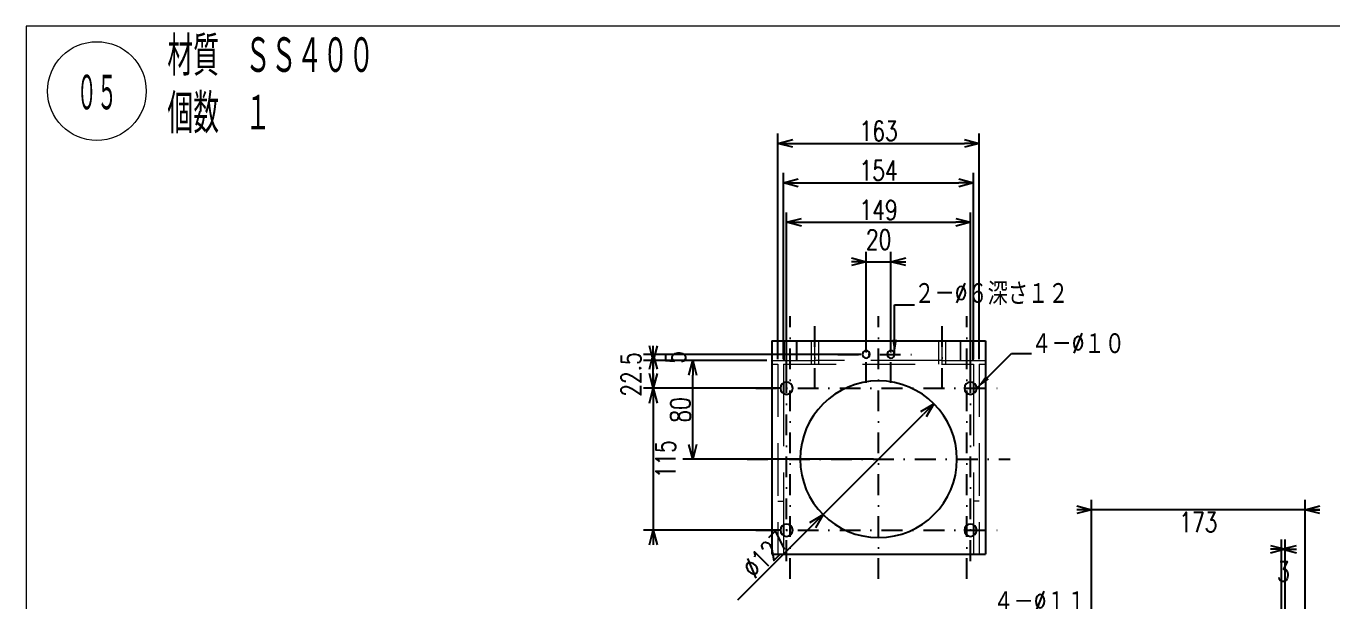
# Model space of a CAD drawing. Header units: millimetres. Extents: x 5 to 415, y 5 to 292.
# Drawn here: x 5 to 269.6, y 175.4 to 292 of the extents above; entities that cross this region are included whole.
import ezdxf

# ---------------------------------------------------------------- set-up
doc = ezdxf.new("R2010")
doc.units = ezdxf.units.MM
doc.header["$LTSCALE"] = 8.4
doc.linetypes.add('DASHDOT', pattern=[1, 0.5, -0.25, 0, -0.25])
doc.linetypes.add('HIDDEN', pattern=[1.905, 1.27, -0.635])
doc.layers.add('1', color=7, linetype='CONTINUOUS')
doc.layers.add('254', color=7, linetype='CONTINUOUS')
doc.styles.add('VF001', font='txt.shx', dxfattribs={"width": 0.548697})
doc.styles.add('VF002', font='txt.shx', dxfattribs={"width": 0.428571})
doc.styles.add('VF003', font='txt.shx', dxfattribs={"width": 0.75})
doc.dimstyles.new('GEN004', dxfattribs={"dimtxt": 4, "dimasz": 3, "dimexe": 2, "dimexo": 1, "dimgap": 0.5, "dimtad": 3, "dimlfac": 4, "dimdsep": 46, "dimtxsty": 'VF003', "dimblk1": 'OPEN30', "dimblk2": 'OPEN30', "dimsah": 1, "dimcen": 1, "dimclrd": 3, "dimclre": 3, "dimclrt": 7, "dimazin": 3, "dimtfac": 1, "dimtmove": 0, "dimatfit": 3})
doc.dimstyles.new('GEN005', dxfattribs={"dimtxt": 4, "dimasz": 3, "dimexe": 2, "dimexo": 1, "dimgap": 0.5, "dimtad": 3, "dimlfac": 4, "dimdsep": 46, "dimtxsty": 'VF003', "dimblk1": 'OPEN30', "dimblk2": 'OPEN30', "dimsah": 1, "dimcen": 1, "dimclrd": 3, "dimclre": 3, "dimclrt": 7, "dimazin": 3, "dimtfac": 1, "dimtmove": 0, "dimatfit": 3})
doc.dimstyles.new('GEN006', dxfattribs={"dimtxt": 4, "dimasz": 3, "dimexe": 2, "dimexo": 1, "dimgap": 0.5, "dimtad": 3, "dimlfac": 4, "dimdsep": 46, "dimtxsty": 'VF003', "dimblk1": 'OPEN30', "dimblk2": 'OPEN30', "dimsah": 1, "dimcen": 1, "dimclrd": 3, "dimclre": 3, "dimclrt": 7, "dimazin": 3, "dimtfac": 1, "dimtmove": 0, "dimatfit": 3})
doc.dimstyles.new('GEN007', dxfattribs={"dimtxt": 4, "dimasz": 3, "dimexe": 2, "dimexo": 1, "dimgap": 0.5, "dimtad": 3, "dimlfac": 4, "dimdsep": 46, "dimtxsty": 'VF003', "dimblk1": 'OPEN30', "dimblk2": 'OPEN30', "dimsah": 1, "dimcen": 1, "dimclrd": 3, "dimclre": 3, "dimclrt": 7, "dimazin": 3, "dimtfac": 1, "dimtmove": 0, "dimatfit": 3})
doc.dimstyles.new('GEN017', dxfattribs={"dimtxt": 4, "dimasz": 3, "dimexe": 2, "dimexo": 1, "dimgap": 0.5, "dimtad": 3, "dimlfac": 4, "dimdsep": 46, "dimtxsty": 'VF003', "dimblk1": 'OPEN30', "dimblk2": 'OPEN30', "dimsah": 1, "dimcen": 1, "dimclrd": 3, "dimclre": 3, "dimclrt": 7, "dimazin": 3, "dimtfac": 1, "dimtmove": 0, "dimatfit": 3})
doc.dimstyles.new('GEN019', dxfattribs={"dimtxt": 4, "dimasz": 3, "dimexe": 2, "dimexo": 1, "dimgap": 0.5, "dimtad": 3, "dimlfac": 4, "dimdsep": 46, "dimtxsty": 'VF003', "dimblk1": 'OPEN30', "dimblk2": 'OPEN30', "dimsah": 1, "dimcen": 1, "dimclrd": 3, "dimclre": 3, "dimclrt": 7, "dimazin": 3, "dimtfac": 1, "dimtmove": 0, "dimatfit": 3})
doc.dimstyles.new('GEN020', dxfattribs={"dimtxt": 4, "dimasz": 3, "dimexe": 2, "dimexo": 1, "dimgap": 0.5, "dimtad": 3, "dimlfac": 4, "dimdsep": 46, "dimtxsty": 'VF003', "dimblk1": 'OPEN30', "dimblk2": 'OPEN30', "dimsah": 1, "dimcen": 1, "dimclrd": 3, "dimclre": 3, "dimclrt": 7, "dimazin": 3, "dimtfac": 1, "dimtmove": 0, "dimatfit": 3})
doc.dimstyles.new('GEN021', dxfattribs={"dimtxt": 4, "dimasz": 3, "dimexe": 2, "dimexo": 1, "dimgap": 0.5, "dimtad": 3, "dimlfac": 4, "dimdsep": 46, "dimtxsty": 'VF003', "dimblk1": 'OPEN30', "dimblk2": 'OPEN30', "dimsah": 1, "dimcen": 1, "dimclrd": 3, "dimclre": 3, "dimclrt": 7, "dimazin": 3, "dimtfac": 1, "dimtmove": 0, "dimatfit": 3})
doc.dimstyles.new('GEN022', dxfattribs={"dimtxt": 4, "dimasz": 3, "dimexe": 2, "dimexo": 1, "dimgap": 0.5, "dimtad": 3, "dimlfac": 4, "dimdsep": 46, "dimtxsty": 'VF003', "dimblk1": 'OPEN30', "dimblk2": 'OPEN30', "dimsah": 1, "dimcen": 1, "dimclrd": 3, "dimclre": 3, "dimclrt": 7, "dimazin": 3, "dimtfac": 1, "dimtmove": 0, "dimatfit": 3})
doc.dimstyles.new('GEN023', dxfattribs={"dimtxt": 4, "dimasz": 3, "dimexe": 2, "dimexo": 1, "dimgap": 0.5, "dimtad": 3, "dimlfac": 4, "dimdsep": 46, "dimtxsty": 'VF003', "dimblk1": 'OPEN30', "dimblk2": 'OPEN30', "dimsah": 1, "dimcen": 1, "dimclrd": 3, "dimclre": 3, "dimclrt": 7, "dimazin": 3, "dimtfac": 1, "dimtmove": 0, "dimatfit": 3})
doc.dimstyles.new('GEN024', dxfattribs={"dimtxt": 4, "dimasz": 3, "dimexe": 2, "dimexo": 1, "dimgap": 0.5, "dimtad": 3, "dimlfac": 4, "dimdsep": 46, "dimtxsty": 'VF003', "dimblk1": 'OPEN30', "dimblk2": 'OPEN30', "dimsah": 1, "dimcen": 1, "dimclrd": 3, "dimclre": 3, "dimclrt": 7, "dimazin": 3, "dimtfac": 1, "dimtmove": 0, "dimatfit": 3})
doc.dimstyles.new('GENLDR', dxfattribs={"dimtxt": 4, "dimasz": 3, "dimexe": 2, "dimexo": 1, "dimgap": 0.5, "dimtad": 3, "dimlfac": 4, "dimdsep": 46, "dimtxsty": 'VF003', "dimblk1": 'OPEN30', "dimblk2": 'OPEN30', "dimsah": 1, "dimcen": 1, "dimclrd": 3, "dimclre": 3, "dimclrt": 7, "dimazin": 3, "dimtfac": 1, "dimtmove": 0, "dimatfit": 3})

# ---------------------------------------------------------------- blocks, each defined once
blk = doc.blocks.new('_OPEN30')
at = {"color": 0, "linetype": 'BYBLOCK'}
blk.add_line((0, 0), (-1, 0), dxfattribs=at)
blk.add_lwpolyline([(-1, 0.259), (0, 0), (-1, -0.259)], dxfattribs=at)
blk = doc.blocks.new('*D4')
at = {"color": 3}
for p, q in [((175.125, 226.5), (175.125, 246.25)), ((180.125, 226.5), (180.125, 246.25)), ((175.125, 244.25), (180.125, 244.25))]:
    blk.add_line(p, q, dxfattribs=at)
at = {"layer": 'Defpoints'}
for p in [(175.125, 244.25), (175.125, 225.5), (180.125, 225.5)]:
    blk.add_point(p, dxfattribs=at)
at = {"layer": '1', "color": 3, "xscale": 3, "yscale": 3}
blk.add_blockref('_OPEN30', (175.125, 244.25), dxfattribs=at)
at = {"layer": '1', "color": 3, "xscale": 3, "yscale": 3, "rotation": 180}
blk.add_blockref('_OPEN30', (180.125, 244.25), dxfattribs=at)
at = {"layer": '1', "color": 7, "insert": (177.625, 248.75), "char_height": 4, "attachment_point": 5, "style": 'VF003'}
blk.add_mtext('20', dxfattribs=at)
blk = doc.blocks.new('*D5')
at = {"color": 3}
for p, q in [((159, 219.625), (159, 254.25)), ((196.25, 219.625), (196.25, 254.25)), ((162, 252.25), (193.25, 252.25))]:
    blk.add_line(p, q, dxfattribs=at)
at = {"layer": 'Defpoints'}
for p in [(159, 252.25), (159, 218.625), (196.25, 218.625)]:
    blk.add_point(p, dxfattribs=at)
at = {"layer": '1', "color": 3, "xscale": 3, "yscale": 3, "rotation": 180}
blk.add_blockref('_OPEN30', (159, 252.25), dxfattribs=at)
at = {"layer": '1', "color": 3, "xscale": 3, "yscale": 3}
blk.add_blockref('_OPEN30', (196.25, 252.25), dxfattribs=at)
at = {"layer": '1', "color": 7, "insert": (177.625, 254.75), "char_height": 4, "attachment_point": 5, "style": 'VF003'}
blk.add_mtext('149', dxfattribs=at)
blk = doc.blocks.new('*D6')
at = {"color": 3}
for p, q in [((158.375, 224.5), (158.375, 262.25)), ((196.875, 224.5), (196.875, 262.25)), ((161.375, 260.25), (193.875, 260.25))]:
    blk.add_line(p, q, dxfattribs=at)
at = {"layer": 'Defpoints'}
for p in [(158.375, 260.25), (158.375, 223.5), (196.875, 223.5)]:
    blk.add_point(p, dxfattribs=at)
at = {"layer": '1', "color": 3, "xscale": 3, "yscale": 3, "rotation": 180}
blk.add_blockref('_OPEN30', (158.375, 260.25), dxfattribs=at)
at = {"layer": '1', "color": 3, "xscale": 3, "yscale": 3}
blk.add_blockref('_OPEN30', (196.875, 260.25), dxfattribs=at)
at = {"layer": '1', "color": 7, "insert": (177.625, 262.75), "char_height": 4, "attachment_point": 5, "style": 'VF003'}
blk.add_mtext('154', dxfattribs=at)
blk = doc.blocks.new('*D7')
at = {"color": 3}
for p, q in [((157.25, 224.5), (157.25, 270.25)), ((198, 224.5), (198, 270.25)), ((160.25, 268.25), (195, 268.25))]:
    blk.add_line(p, q, dxfattribs=at)
at = {"layer": 'Defpoints'}
for p in [(157.25, 268.25), (157.25, 223.5), (198, 223.5)]:
    blk.add_point(p, dxfattribs=at)
at = {"layer": '1', "color": 3, "xscale": 3, "yscale": 3, "rotation": 180}
blk.add_blockref('_OPEN30', (157.25, 268.25), dxfattribs=at)
at = {"layer": '1', "color": 3, "xscale": 3, "yscale": 3}
blk.add_blockref('_OPEN30', (198, 268.25), dxfattribs=at)
at = {"layer": '1', "color": 7, "insert": (177.625, 270.75), "char_height": 4, "attachment_point": 5, "style": 'VF003'}
blk.add_mtext('163', dxfattribs=at)
blk = doc.blocks.new('*D17')
at = {"color": 3}
for p, q in [((220.75, 171), (220.75, 196)), ((264, 171), (264, 196)), ((267, 194), (217.75, 194))]:
    blk.add_line(p, q, dxfattribs=at)
at = {"layer": 'Defpoints'}
for p in [(264, 194), (220.75, 170), (264, 170)]:
    blk.add_point(p, dxfattribs=at)
at = {"layer": '1', "color": 3, "xscale": 3, "yscale": 3}
blk.add_blockref('_OPEN30', (220.75, 194), dxfattribs=at)
at = {"layer": '1', "color": 3, "xscale": 3, "yscale": 3, "rotation": 180}
blk.add_blockref('_OPEN30', (264, 194), dxfattribs=at)
at = {"layer": '1', "color": 7, "insert": (242.375, 191.5), "char_height": 4, "attachment_point": 5, "style": 'VF003'}
blk.add_mtext('173', dxfattribs=at)
blk = doc.blocks.new('*D19')
at = {"color": 3}
for p, q in [((259.25, 146), (259.25, 188)), ((260, 146), (260, 188)), ((260, 186), (259.25, 186))]:
    blk.add_line(p, q, dxfattribs=at)
at = {"layer": 'Defpoints'}
for p in [(260, 186), (259.25, 145), (260, 145)]:
    blk.add_point(p, dxfattribs=at)
at = {"layer": '1', "color": 3, "xscale": 3, "yscale": 3}
blk.add_blockref('_OPEN30', (260, 186), dxfattribs=at)
at = {"layer": '1', "color": 3, "xscale": 3, "yscale": 3, "rotation": 180}
blk.add_blockref('_OPEN30', (259.25, 186), dxfattribs=at)
at = {"layer": '1', "color": 7, "insert": (259.625, 181.5), "char_height": 4, "attachment_point": 5, "style": 'VF003'}
blk.add_mtext('3', dxfattribs=at)
blk = doc.blocks.new('*D20')
at = {"color": 3}
for p, q in [((174.125, 225.5), (130, 225.5)), ((132, 225.5), (132, 224.25)), ((155, 224.25), (130, 224.25))]:
    blk.add_line(p, q, dxfattribs=at)
at = {"layer": 'Defpoints'}
for p in [(132, 225.5), (175.125, 225.5), (156, 224.25)]:
    blk.add_point(p, dxfattribs=at)
at = {"layer": '1', "color": 3, "xscale": 3, "yscale": 3}
for p, rotation in [((132, 224.25), 270), ((132, 225.5), 90)]:
    blk.add_blockref('_OPEN30', p, dxfattribs=dict(at, rotation=rotation))
at = {"layer": '1', "color": 7, "insert": (136.5, 224.875), "char_height": 4, "attachment_point": 5, "rotation": 90, "style": 'VF003'}
blk.add_mtext('5', dxfattribs=at)
blk = doc.blocks.new('*D21')
at = {"color": 3}
for p, q in [((155, 224.25), (130, 224.25)), ((132, 218.625), (132, 224.25)), ((158, 218.625), (130, 218.625))]:
    blk.add_line(p, q, dxfattribs=at)
at = {"layer": 'Defpoints'}
for p in [(156, 224.25), (132, 218.625), (159, 218.625)]:
    blk.add_point(p, dxfattribs=at)
at = {"layer": '1', "color": 3, "xscale": 3, "yscale": 3}
for p, rotation in [((132, 224.25), 270), ((132, 218.625), 90)]:
    blk.add_blockref('_OPEN30', p, dxfattribs=dict(at, rotation=rotation))
at = {"layer": '1', "color": 7, "insert": (127.5, 221.4375), "char_height": 4, "attachment_point": 5, "rotation": 90, "style": 'VF003'}
blk.add_mtext('22.5', dxfattribs=at)
blk = doc.blocks.new('*D22')
at = {"color": 3}
for p, q in [((155, 224.25), (138, 224.25)), ((140, 207.25), (140, 221.25)), ((176.625, 204.25), (138, 204.25))]:
    blk.add_line(p, q, dxfattribs=at)
at = {"layer": 'Defpoints'}
for p in [(156, 224.25), (140, 204.25), (177.625, 204.25)]:
    blk.add_point(p, dxfattribs=at)
at = {"layer": '1', "color": 3, "xscale": 3, "yscale": 3}
for p, rotation in [((140, 224.25), 90), ((140, 204.25), 270)]:
    blk.add_blockref('_OPEN30', p, dxfattribs=dict(at, rotation=rotation))
at = {"layer": '1', "color": 7, "insert": (137.5, 214.25), "char_height": 4, "attachment_point": 5, "rotation": 90, "style": 'VF003'}
blk.add_mtext('80', dxfattribs=at)
blk = doc.blocks.new('*D23')
at = {"color": 3}
for p, q in [((132, 221.625), (132, 186.875)), ((158, 218.625), (130, 218.625)), ((158, 189.875), (130, 189.875))]:
    blk.add_line(p, q, dxfattribs=at)
at = {"layer": 'Defpoints'}
for p in [(132, 218.625), (159, 218.625), (159, 189.875)]:
    blk.add_point(p, dxfattribs=at)
at = {"layer": '1', "color": 3, "xscale": 3, "yscale": 3}
for p, rotation in [((132, 218.625), 270), ((132, 189.875), 90)]:
    blk.add_blockref('_OPEN30', p, dxfattribs=dict(at, rotation=rotation))
at = {"layer": '1', "color": 7, "insert": (134.5, 204.25), "char_height": 4, "attachment_point": 5, "rotation": 90, "style": 'VF003'}
blk.add_mtext('115', dxfattribs=at)
blk = doc.blocks.new('*D24')
at = {"color": 3}
for q in [(186.73, 213.35), (149.08, 175.7)]:
    blk.add_line((164.28, 190.9), q, dxfattribs=at)
at = {"layer": 'Defpoints'}
for p in [(177.62, 204.25), (166.4, 193.02)]:
    blk.add_point(p, dxfattribs=at)
at = {"layer": '1', "color": 3, "xscale": 3, "yscale": 3, "rotation": 45}
for p in [(188.85, 215.48), (166.4, 193.02)]:
    blk.add_blockref('_OPEN30', p, dxfattribs=at)
at = {"layer": '1', "color": 7, "insert": (154.73, 184.89), "char_height": 4, "attachment_point": 5, "rotation": 45, "style": 'VF003'}
blk.add_mtext('%%c127', dxfattribs=at)

msp = doc.modelspace()

# ---------------------------------------------------------------- linework, layer by layer
at = {"color": 3, "linetype": 'DASHDOT'}
for p, q in [((159.75, 180), (159.75, 233.25)), ((164.75, 218.5), (164.75, 233.25)), ((177.625, 180), (177.625, 233.25)), ((190.5, 218.5), (190.5, 233.25)), ((195.5, 180), (195.5, 233.25)), ((175.125, 219.75), (175.125, 231.25)), ((180.125, 219.75), (180.125, 231.25)), ((169.375, 225.5), (185.875, 225.5)), ((159, 183.625), (159, 224.875)), ((196.25, 183.625), (196.25, 224.875)), ((152.75, 218.625), (202.5, 218.625)), ((151, 204.25), (204.25, 204.25)), ((152.75, 189.875), (202.5, 189.875))]:
    msp.add_line(p, q, dxfattribs=at)
at = {"color": 7, "linetype": 'Continuous', "lineweight": 25}
for p, q in [((156, 228.25), (156, 185)), ((156, 228.25), (199.25, 228.25)), ((199.25, 228.25), (199.25, 185)), ((158.375, 219.7075), (158.375, 217.5425)), ((196.875, 219.7075), (196.875, 217.5425)), ((158.375, 190.9575), (158.375, 188.7925)), ((196.875, 190.9575), (196.875, 188.7925)), ((156, 185), (199.25, 185))]:
    msp.add_line(p, q, dxfattribs=at)
at = {"color": 7, "linetype": 'HIDDEN', "lineweight": 18}
for p, q in [((158.375, 228.25), (158.375, 224.25)), ((158.5, 228.25), (158.5, 224.25)), ((161, 224.25), (161, 228.25)), ((161.125, 224.25), (161.125, 228.25)), ((164, 228.25), (164, 223.5)), ((164.75, 223.5), (164.75, 228.25)), ((165.5, 223.5), (165.5, 228.25)), ((189.75, 228.25), (189.75, 223.5)), ((190.5, 223.5), (190.5, 228.25)), ((191.25, 223.5), (191.25, 228.25)), ((194.125, 228.25), (194.125, 224.25)), ((194.25, 228.25), (194.25, 224.25)), ((196.75, 224.25), (196.75, 228.25)), ((196.875, 224.25), (196.875, 228.25)), ((156, 224.25), (164.75, 224.25)), ((156, 223.5), (157.25, 223.5)), ((157.25, 223.5), (157.25, 185)), ((158.375, 223.5), (196.875, 223.5)), ((158.375, 223.5), (158.375, 219.7075)), ((168.5, 224.25), (164.75, 224.25)), ((186.75, 224.25), (168.5, 224.25)), ((190.5, 224.25), (186.75, 224.25)), ((190.5, 224.25), (199.25, 224.25)), ((196.875, 223.5), (196.875, 219.7075)), ((198, 223.5), (199.25, 223.5)), ((198, 223.5), (198, 185)), ((158.375, 217.5425), (158.375, 190.9575)), ((196.875, 217.5425), (196.875, 190.9575)), ((157.25, 195.75), (158.375, 195.75)), ((198, 195.75), (196.875, 195.75)), ((158.375, 188.7925), (158.375, 185)), ((196.875, 188.7925), (196.875, 185))]:
    msp.add_line(p, q, dxfattribs=at)
at = {"color": 7, "linetype": 'Continuous', "lineweight": 25}
for centre, radius, start, end in [((175.125, 225.5), 0.75, 90, -90), ((175.125, 225.5), 0.75, -90, 90), ((180.125, 225.5), 0.75, 90, -90), ((180.125, 225.5), 0.75, -90, 90), ((159, 218.625), 1.25, 90, -90), ((159, 218.625), 1.25, -90, 90), ((177.625, 204.25), 15.875, 90, -90), ((177.625, 204.25), 15.875, -90, 90), ((196.25, 218.625), 1.25, 90, -90), ((196.25, 218.625), 1.25, -90, 90), ((159, 189.875), 1.25, 90, -90), ((159, 189.875), 1.25, -90, 90), ((196.25, 189.875), 1.25, 90, -90), ((196.25, 189.875), 1.25, -90, 90)]:
    msp.add_arc(centre, radius, start, end, dxfattribs=at)
at = {"layer": '1', "color": 7, "linetype": 'CONTINUOUS', "lineweight": 20}
msp.add_lwpolyline([(5, 292), (5, 5), (415, 5), (415, 292)], close=True, dxfattribs=at)
at = {"layer": '254', "color": 3, "linetype": 'CONTINUOUS', "lineweight": 9}
msp.add_circle((19.3236, 278.8443), 10, dxfattribs=at)

# ---------------------------------------------------------------- texts
at = {"char_height": 7}
for s, insert, attachment_point, style in [('\\T1.000000;材質\u3000ＳＳ４００\u3000\\P\\T1.000000;個数\u3000１', (33.595, 280.001), 4, 'VF001'), ('\\T1.000000;０５', (19.324, 275.03), 8, 'VF002')]:
    msp.add_mtext(s, dxfattribs=dict(at, insert=insert, attachment_point=attachment_point, style=style))
at = {"layer": '1', "char_height": 4, "attachment_point": 7, "style": 'VF003'}
for s, insert in [('\\A1;２－%%c６深さ１２', (184.875, 235.5)), ('\\A1;４－%%c１０', (208.5711, 225.6961)), ('\\A1;４－%%c１１', (200.875, 173.5))]:
    msp.add_mtext(s, dxfattribs=dict(at, insert=insert))

# ---------------------------------------------------------------- dimensions: what is measured, and where the dimension line sits
at = {"layer": '1'}
for base, p1, p2, dimstyle, picture, middle in [((157.25, 268.25), (157.25, 223.5), (198, 223.5), 'GEN007', '*D7', (177.625, 270.75)), ((158.375, 260.25), (158.375, 223.5), (196.875, 223.5), 'GEN006', '*D6', (177.625, 262.75)), ((159, 252.25), (159, 218.625), (196.25, 218.625), 'GEN005', '*D5', (177.625, 254.75)), ((175.125, 244.25), (175.125, 225.5), (180.125, 225.5), 'GEN004', '*D4', (177.625, 248.75)), ((264, 194), (264, 170), (220.75, 170), 'GEN017', '*D17', (242.375, 191.5)), ((260, 186), (260, 145), (259.25, 145), 'GEN019', '*D19', (259.625, 181.5))]:
    dim = msp.add_linear_dim(base=base, p1=p1, p2=p2, dimstyle=dimstyle, dxfattribs=at)
    dim.commit()
    dim.dimension.update_dxf_attribs({"geometry": picture, "text_midpoint": middle})
for base, p1, p2, dimstyle, picture, middle in [((132, 218.625), (159, 218.625), (156, 224.25), 'GEN021', '*D21', (127.5, 221.4375)), ((132, 225.5), (175.125, 225.5), (156, 224.25), 'GEN020', '*D20', (136.5, 224.875)), ((140, 204.25), (177.625, 204.25), (156, 224.25), 'GEN022', '*D22', (137.5, 214.25)), ((132, 218.625), (159, 218.625), (159, 189.875), 'GEN023', '*D23', (134.5, 204.25))]:
    dim = msp.add_linear_dim(base=base, p1=p1, p2=p2, angle=90, dimstyle=dimstyle, dxfattribs=at)
    dim.commit()
    dim.dimension.update_dxf_attribs({"geometry": picture, "text_midpoint": middle})
dim = msp.add_diameter_dim_2p(p1=(188.8503, 215.4753), p2=(166.3997, 193.0247), dimstyle='GEN024', override={"dimpost": '%%c<>'}, dxfattribs=at)
dim.commit()
dim.dimension.update_dxf_attribs({"geometry": '*D24', "text_midpoint": (154.7324, 184.893)})

# ---------------------------------------------------------------- leaders
for points in [[(180.875, 225.5), (180.875, 235.5), (184.875, 235.5)], [(197.5, 218.625), (204.5711, 225.6961), (208.5711, 225.6961)]]:
    msp.add_leader(points, dimstyle='GENLDR', dxfattribs=at)

doc.saveas('drawing.dxf')
